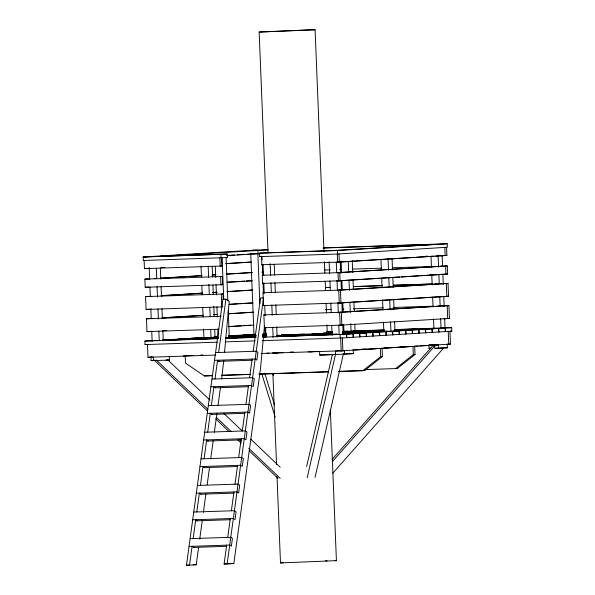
<?xml version="1.0" encoding="UTF-8"?>
<svg xmlns="http://www.w3.org/2000/svg" width="595" height="595" viewBox="0 0 595 595"><rect width="100%" height="100%" fill="white"/><g stroke="black" fill="none" stroke-linecap="round" stroke-linejoin="round"><path stroke-width="0.89" d="M223.765 360.444L221.652 378.889M224.538 352.136L229.246 301.353L225.922 299.159L222.872 299.263L186.466 565.25L189.515 565.146L192.096 546.307L193.762 547.407M264.463 325.956L260.528 368.424L233.835 563.48L224.084 564.001L226.665 545.154M193.159 538.549L195.74 519.71L197.399 520.803M196.796 511.953L199.377 493.106L201.036 494.207M200.441 485.349L203.014 466.51L204.68 467.611M204.078 458.752L206.658 439.913L208.317 441.007M207.722 432.156L210.295 413.309L211.961 414.41M211.359 405.552L213.94 386.713L215.598 387.814M215.003 378.955L217.562 360.235L219.22 361.329M218.625 352.478L225.922 299.159M186.466 565.25L196.216 564.737L198.589 547.4M199.727 539.115L202.241 520.692M203.378 512.407L205.9 493.991M207.157 484.784L209.552 467.283M210.689 458.998L213.211 440.583M214.341 432.297L216.863 413.882M217.993 405.589L220.514 387.174M227.721 537.397L230.302 518.557M231.366 510.8L233.947 491.961M235.003 484.204L237.584 465.357M238.647 457.6L241.22 438.76M242.284 431.003L244.865 412.164M245.928 404.407L248.502 385.56M249.565 377.803L252.131 359.083M253.187 351.325L260.484 298.006L263.54 297.909M227.134 563.896L263.288 299.746M306.648 466.539L332.33 354.627M307.191 477.748L335.528 354.256M315.053 477.406L343.389 353.913M332.166 459.34L432.558 345.993L434.759 346L434.856 348.335L443.729 347.949L332.776 473.211M332.516 461.43L434.759 346M338.823 371.459L362.935 370.655L380.696 356.628L382.414 356.524L382.087 348.358M362.935 370.655L364.653 370.551L382.414 356.524M415.027 354.508L413.309 354.613L395.549 368.64L397.267 368.528L415.027 354.508L414.7 346.342M268.04 252.949L259.167 32.063L310.605 29.795L315.09 29.787L324 251.596M315.09 29.787L259.167 32.063M277.025 476.617L280.49 562.929L283.495 562.639M330.337 409.375L336.413 560.654L280.49 562.929M267.906 249.707L253.046 250.205L143.179 257.003L143.321 260.506L227.387 257.523L227.253 254.028L143.179 257.003L227.253 254.028M160.657 256.244L268.152 249.878M332.471 250.525L337.365 250.54L337.506 254.043L259.732 256.631L259.591 253.128L332.471 250.525L447.224 243.742L447.366 247.245L337.283 254.043L337.61 262.209L446.897 255.441L446.57 247.275M228.049 255.359L234.489 254.958M237.249 254.786L244.612 254.333M247.379 254.162L251.06 253.939M226.576 255.672L259.45 253.619M259.732 256.631L262.425 256.46M144.116 260.469L144.444 268.635L149.843 268.3M161.81 267.557L163.647 267.445M226.241 263.57L250.175 262.09M161.178 267.683L164.86 267.46M225.609 263.697L251.388 262.097M221.571 257.843L221.905 266.01L220.187 266.114L219.86 257.947M261.54 256.564L261.867 264.723L263.585 264.619M336.272 262.202L347.324 261.517M349.161 261.406L395.184 258.557M397.029 258.438L414.514 257.36M416.359 257.248L433.844 256.162M435.689 256.051L442.13 255.649M144.868 279.129L222.322 276.504L222.649 284.67L145.195 287.296L144.868 279.129L149.345 278.854M160.39 278.17L201.809 275.604M211.939 274.979L215.621 274.749M226.665 274.072L252.436 272.473M154.231 278.639L156.076 278.527M160.68 278.237L202.099 275.678M212.229 275.046L215.911 274.823M226.033 274.198L251.804 272.599M222.322 276.504L220.604 276.615L220.931 284.774L222.649 284.67M262.291 275.225L339.745 272.599L340.072 280.766L262.618 283.391L262.291 275.225L264.009 275.121M336.696 272.703L442.554 266.151M447.321 265.943L338.027 272.703L338.362 280.87L447.648 274.109L447.321 265.943L440.821 266.158M145.195 287.296L148.75 287.08M226.993 282.231L244.486 281.152M246.323 281.041L251.849 280.699M227.283 282.305L252.139 280.766M262.618 283.391L264.336 283.287M337.023 280.87L380.287 278.185M382.131 278.073L399.617 276.995M401.461 276.876L418.947 275.797M420.791 275.678L442.881 274.317M222.619 306.864L146.087 309.459L145.567 296.63L150.966 296.295M161.096 295.67L202.516 293.104M212.638 292.48L217.242 292.197M227.372 291.565L252.221 290.025M161.379 295.737L202.806 293.171M212.928 292.547L216.61 292.324M226.74 291.691L252.511 290.1M223.244 299.501L223.028 294.004L221.31 294.108L221.823 306.938M262.99 292.725L340.452 290.1L340.965 302.929L263.511 305.555L262.99 292.725L264.708 292.614M337.402 290.196L443.253 283.644M448.02 283.436L338.733 290.204L339.247 303.034L448.541 296.273L448.02 283.436L443.379 283.592M146.087 309.459L151.48 309.125M229.722 304.283L238.007 303.77M239.852 303.658L252.734 302.862M229.09 304.409L253.024 302.929M263.511 305.555L265.221 305.451M337.915 303.034L431.806 297.217M433.643 297.106L448.541 296.273M219.02 329.228L146.972 331.623L146.459 318.794L151.859 318.459M161.981 317.834L203.408 315.268M213.531 314.643L217.212 314.413M228.257 313.729L253.113 312.189M162.271 317.901L202.776 315.395M213.821 314.71L217.502 314.487M228.547 313.803L253.403 312.263M263.882 314.889L341.337 312.263L341.857 325.093L264.396 327.719L263.882 314.889L265.601 314.777M338.287 312.36L444.145 305.808M448.913 305.599L339.626 312.368L340.139 325.197L449.426 318.437L448.913 305.599L443.342 305.785M146.972 331.623L152.372 331.289M162.502 330.664L164.339 330.552M228.77 326.566L241.659 325.762M243.504 325.651L250.867 325.197M162.785 330.731L166.466 330.508M229.06 326.633L253.916 325.093M264.396 327.719L266.114 327.614M217.197 342.177L145.046 344.579L144.905 341.084L153.049 340.63M162.561 339.99L218.298 338.072M164.644 339.857L218.402 337.878M171.226 339.447L218.506 337.692M177.801 339.046L218.328 337.514M190.965 338.228L217.896 337.142M197.547 337.819L203.84 337.432M214.304 336.785L216.996 336.621M228.361 335.915L255.426 334.955M230.444 335.788L255.53 334.762M237.026 335.379L255.634 334.568M243.608 334.97L255.448 334.397M250.19 334.561L254.682 334.286M145.046 344.579L147.738 344.416M262.388 337.172L346.394 334.197L346.535 337.7M341.768 334.353L352.976 333.788L353.118 337.291M342.794 334.13L359.551 333.379L359.692 336.882M342.906 333.936L366.133 332.977L366.275 336.472M343.01 333.743L372.715 332.568L372.857 336.063M343.114 333.55L379.298 332.159L379.439 335.662M342.579 333.371L385.872 331.75L386.014 335.253M342.683 333.185L392.455 331.348L392.596 334.844M342.787 332.992L399.037 330.939L399.178 334.435M393.771 331.103L405.619 330.53L405.76 334.033M393.875 330.917L412.194 330.121L412.335 333.624M393.979 330.723L418.776 329.719L418.917 333.215M393.801 330.545L425.358 329.31L425.499 332.806M394.827 330.322L431.94 328.901L432.074 332.404M394.931 330.136L438.515 328.492L438.656 331.995M394.396 329.957L445.097 328.083L445.238 331.586M394.5 329.764L451.679 327.681L451.821 331.177L340.243 338.086L340.102 334.583M147.493 344.46L148.006 357.29L151.561 357.067M183.178 356.041L193.591 355.49M200.954 355.029L202.791 354.918M266.634 353.296L269.037 353.147M169.27 356.584L169.411 360.079L153.592 360.607L153.451 357.112L150.937 357.097L151.078 360.6L154.641 360.377M273.752 353.058L283.25 352.56M290.323 352.032L293.372 351.928M308.225 351.883L316.51 351.37M310.352 351.838L318.637 351.325M386.103 347.792L384.504 347.889L388.059 347.77M352.723 350.061L376.657 348.581M381.261 348.291L408.869 346.588M414.395 346.245L418.077 346.015M419.921 345.903L437.407 344.817M451.821 331.177L449.969 331.244L450.46 344.096L341.173 350.864L340.652 338.034L262.529 340.675M319.604 351.578L319.746 355.081L335.558 354.553L353.445 353.608L353.311 350.113M435.042 348.335L447.373 347.8L447.232 344.297M185.209 355.87L185.499 363.129L204.338 375.928L212.549 375.609M275.619 373.511L277.329 373.407M291.885 372.968L293.595 372.864M224.084 564.001L233.835 563.48M319.746 355.081L332.493 354.523M343.427 354.047L353.445 353.608M323.658 247.855L447.224 243.742L337.365 250.54L259.591 253.128M322.944 248.055L429.746 244.5M259.933 253.656L258.074 253.723L257.933 250.22L253.046 250.205M225.542 257.583L227.387 257.523M441.326 255.627L443.186 255.567M445.038 255.5L446.897 255.441M425.678 256.2L427.537 256.133M441.468 255.672L445.179 255.545L444.852 247.379M144.444 268.635L221.905 266.01M261.867 264.723L339.329 262.097L338.994 253.931M261.726 272.168L263.585 272.101M324.736 270.018L330.307 269.833M339.596 269.528L341.589 269.505M352.597 269.089L381.521 268.181M392.529 267.765L432.602 266.478M430.007 274.697L432 274.674M442.078 274.295L447.648 274.109M325.435 287.519L330.084 287.363M353.296 286.589L382.087 285.63M393.228 285.258L432.238 283.964M435.019 283.867L437.808 283.778M325.577 287.563L330.225 287.407M353.437 286.634L382.228 285.674M393.369 285.303L432.379 284.008M435.161 283.912L437.95 283.822M442.591 283.666L446.31 283.547L446.823 296.377M145.567 296.63L223.028 294.004M325.398 309.712L331.11 309.571M342.118 309.155L343.97 309.095M353.4 308.827L383.12 307.838M393.191 307.459L433.264 306.172M438.701 305.942L440.694 305.927M146.459 318.794L221.273 316.302M443.996 318.667L449.426 318.437M262.953 333.959L266.657 333.832M326.789 331.832L332.337 331.653M343.441 331.281L348.068 331.125M352.694 330.976L384.147 329.928M394.321 329.585L435.027 328.232M441.505 328.016L451.679 327.681M262.849 334.152L266.553 334.026M326.685 332.025L332.523 331.824M342.698 331.482L384.325 330.099M263.035 334.323L266.448 334.219M326.581 332.218L332.419 332.017M342.594 331.675L384.221 330.292M262.93 334.516L266.627 334.39M326.759 332.389L332.315 332.211M343.129 331.854L384.117 330.485M263.466 334.695L266.523 334.583M326.655 332.583L332.211 332.397M343.025 332.047L384.013 330.679M228.487 336.041L255.962 335.134M263.362 334.888L266.419 334.777M326.551 332.776L332.739 332.575M342.921 332.241L383.909 330.865M228.383 336.227L255.85 335.327M263.258 335.082L266.315 334.97M323.382 333.081L332.635 332.769M342.817 332.434L384.444 331.043M214.118 336.904L218.105 336.763M228.919 336.413L255.746 335.521M263.146 335.268L266.21 335.163M312.182 333.639L316.808 333.483M323.278 333.267L332.531 332.962M342.713 332.62L387.397 331.125M214.304 337.075L218.001 336.956M228.815 336.599L255.932 335.692M263.042 335.461L266.106 335.349M281.547 334.844L286.455 334.673M298.199 334.293L304.677 334.078M312.078 333.832L332.717 333.133M342.601 332.813L387.293 331.318M228.711 336.792L255.828 335.885M262.938 335.654L266.642 335.528M281.442 335.037L291.907 334.68M298.095 334.487L310.121 334.085M311.973 334.026L332.612 333.326M218.432 337.32L184.383 338.637L217.688 337.529M228.606 336.986L255.724 336.078M262.834 335.848L266.538 335.721M276.712 335.387L279.776 335.275M281.338 335.23L332.508 333.52M228.792 337.157L255.619 336.264M263.02 336.019L266.716 335.9M276.891 335.558L332.404 333.713M228.502 337.179L255.329 336.287M263.659 336.004L266.434 335.915M276.608 335.58L332.114 333.728M343.218 333.364L379.298 332.159M228.398 337.365L255.515 336.458M262.916 336.212L266.612 336.086M276.787 335.751L332.293 333.907M228.577 337.543L255.411 336.651M263.451 336.391L266.508 336.279M276.682 335.944L332.188 334.093M225.416 337.848L255.939 336.829M263.34 336.584L266.404 336.472M276.578 336.138L337.35 334.122M162.405 340.132L218.194 338.265M225.594 338.02L255.835 337.023M263.235 336.777L266.3 336.666M277.114 336.316L332.62 334.464M333.832 334.42L337.246 334.316M154.893 340.571L158.88 340.429M162.301 340.325L218.09 338.458M225.49 338.213L255.731 337.216M263.131 336.963L266.196 336.859M276.087 336.532L332.516 334.658M333.728 334.613L337.432 334.487M144.905 341.084L217.986 338.652M225.386 338.406L255.917 337.387M225.498 341.865L255.218 340.875M446.882 344.267L450.46 344.096M215.576 352.575L256.237 351.221L257.903 352.322L256.839 360.079L255.181 358.986L214.512 360.332M400.033 346.878L412.982 346.446L413.309 354.613M390.29 347.584L395.623 347.406M361.864 349.079L365.568 348.96M371.116 348.774L380.369 348.462L380.696 356.628M272.421 352.984L277.761 352.805M148.006 357.29L215.799 355.037M261.16 353.475L342.884 350.76L342.37 337.923M428.936 345.688L429.04 348.313L430.795 348.254M443.096 347.844L447.373 347.8M217.696 361.381L252.221 360.235M364.809 369.607L397.267 368.528M221.823 375.304L250.577 374.344M258.922 374.069L328.485 371.749M338.681 371.414L364.653 370.551M204.338 375.928L212.683 375.653M221.957 375.348L249.788 374.419M259.063 374.114L328.618 371.793M211.946 379.06L252.615 377.706L254.281 378.799L253.217 386.557L251.551 385.463L210.89 386.817M215.323 387.821L248.591 386.713M208.309 405.656L248.978 404.303L250.636 405.403L249.573 413.161L247.914 412.06L207.246 413.413M211.679 414.418L244.954 413.309M204.673 432.253L245.333 430.899L246.999 432L245.936 439.757L244.277 438.656L203.609 440.01M207.12 441.051L241.317 439.913M201.028 458.857L241.696 457.503L243.355 458.596L242.291 466.354L240.633 465.26L199.965 466.614M203.475 467.648L237.673 466.51M197.391 485.453L238.052 484.099L239.718 485.2L238.655 492.957L236.996 491.857L196.328 493.21M200.76 494.214L234.036 493.106M193.747 512.05L234.415 510.696L236.074 511.797L235.018 519.554L233.352 518.461L192.691 519.807M196.194 520.848L230.391 519.71M190.11 538.654L230.778 537.3L232.437 538.393L231.373 546.151L229.715 545.057L189.046 546.411M193.479 547.415L226.755 546.307M193.167 564.834L196.216 564.737M325.45 560.84L327.176 560.788M428.898 344.817L438.329 344.847L438.47 348.35M429.04 348.313L430.758 348.32M165.983 360.072L169.411 360.079M151.078 360.6L153.592 360.607M335.074 560.616L336.413 560.654M167.723 359.826L209.901 400.108M223.965 413.532L242.039 430.795M250.74 439.103L280.2 467.239M156.262 359.99L207.856 409.256M216.565 417.571L231.306 431.65M239.346 439.326L241.354 441.245M248.725 448.288L280.223 478.358M154.06 359.982L207.662 411.167M215.71 418.843L229.105 431.643M237.821 439.958L241.168 443.156M249.208 450.839L278.021 478.35M272.837 373.69L273.388 375.467M264.701 373.147L274.57 405.054M261.763 373.682L275.18 417.08M445.603 266.047L445.93 274.213M447.195 305.711L447.715 318.541M448.228 331.37L448.742 344.208M445.387 328.068L445.521 331.571M442.137 255.783L442.546 265.928M442.881 274.228L443.282 284.365M443.766 296.355L444.175 306.499M444.658 318.489L445.023 327.704M438.091 255.106L438.575 267.096M438.872 274.474L439.244 283.696M439.764 296.6L440.129 305.823M440.65 318.734L441.059 328.879M438.805 328.477L438.946 331.973M431.018 256.267L431.457 267.334M431.754 274.712L432.163 284.856M432.647 296.838L433.048 306.983M433.532 318.972L433.941 329.117M432.223 328.886L432.364 332.382M425.641 329.288L425.782 332.791M419.066 329.697L419.2 333.2M412.484 330.106L412.625 333.602M405.902 330.515L406.043 334.011M399.319 330.917L399.461 334.42M392.068 258.885L392.514 269.944M392.812 277.322L393.221 287.467M393.697 299.456L394.069 308.679M394.589 321.583L394.961 330.805M392.745 331.326L392.886 334.829M388.029 258.208L388.505 270.197M388.803 277.575L389.175 286.79M389.695 299.702L390.104 309.846M390.58 321.836L390.989 331.98M386.162 331.735L386.304 335.238M380.949 259.368L381.395 270.435M381.685 277.805L382.094 287.95M382.578 299.94L382.987 310.084M383.463 322.074L383.835 331.289M379.58 332.144L379.722 335.639M372.998 332.553L373.139 336.049M366.423 332.955L366.565 336.458M359.841 333.364L359.982 336.867M352.24 260.617L352.716 272.607M353.014 279.985L353.385 289.207M353.906 302.119L354.278 311.334M354.791 324.245L355.051 330.701M353.259 333.773L353.4 337.268M348.268 261.793L348.677 271.93M349.012 280.23L349.414 290.375M349.897 302.364L350.306 312.509M350.753 323.568L351.087 331.869M346.677 334.182L346.818 337.677M341.113 261.108L341.597 273.09M341.894 280.468L342.266 289.691M342.779 302.602L343.151 311.825M343.672 324.729L343.97 332.107M344.55 354.159L344.408 350.663L335.416 351.057L335.558 354.553M340.251 261.168L340.727 273.15M341.024 280.528L341.396 289.75M341.917 302.662L342.326 312.806M342.802 324.788L343.211 334.933M336.279 262.336L336.688 272.48M337.023 280.781L337.432 290.918M337.908 302.907L338.317 313.052M338.8 325.041L339.172 334.264M329.124 261.651L329.608 273.641M329.905 281.011L330.277 290.234M330.79 303.145L331.162 312.368M331.683 325.279L332.092 335.416M324.409 261.807L324.855 272.941M325.19 281.294L325.562 290.576M326.082 303.569L326.462 312.851M326.945 324.915L327.28 333.267M274.206 264.284L274.645 275.351M274.942 282.729L275.351 292.874M275.835 304.856L276.206 314.078M276.72 326.99L277.129 337.134M270.16 263.615L270.643 275.597M270.941 282.975L271.313 292.197M271.826 305.109L272.235 315.253M272.718 327.235L273.127 337.38M272.889 373.601L276.541 464.554M263.079 264.768L263.488 274.912M263.823 283.213L264.232 293.357M264.708 305.347L265.117 315.484M265.601 327.473L265.972 336.696M261.964 256.237L262.112 259.926M262.298 264.537L262.745 275.604M263.042 282.975L263.451 293.119M264.82 327.243L265.08 333.691M259.851 303.51L257.851 253.715L250.733 253.953L253.991 335.104M226.085 257.575L227.826 300.914M228.197 310.136L229.313 337.804M222.084 257.821L223.75 299.322M220.953 254.415L221.095 257.918M215.301 266.359L215.74 277.426M216.037 284.804L216.446 294.949M216.93 306.931L217.339 317.075M217.815 329.065L218.075 335.521M212.199 266.716L212.601 276.853M212.936 285.154L213.308 294.376M213.791 306.365L214.193 316.51M214.713 329.414L215.048 337.715M208.153 266.039L208.6 277.106M208.897 284.484L209.299 294.622M209.819 307.533L210.191 316.756M210.712 329.667L211.039 337.96M201.036 266.277L201.482 277.344M201.817 285.637L202.188 294.86M202.702 307.771L203.074 316.994M203.557 328.983L203.892 337.276M160.338 268.077L160.784 279.137M161.081 286.515L161.483 296.66M161.966 308.649L162.375 318.794M162.859 330.775L163.261 340.92M156.336 268.323L156.738 278.467M157.073 286.768L157.482 296.905M157.965 308.894L158.367 319.039M158.85 331.028L159.222 340.243M149.181 267.638L149.657 279.628M149.955 286.998L150.327 296.221M150.847 309.132L151.219 318.355M151.732 331.266L152.142 341.404"/></g></svg>
